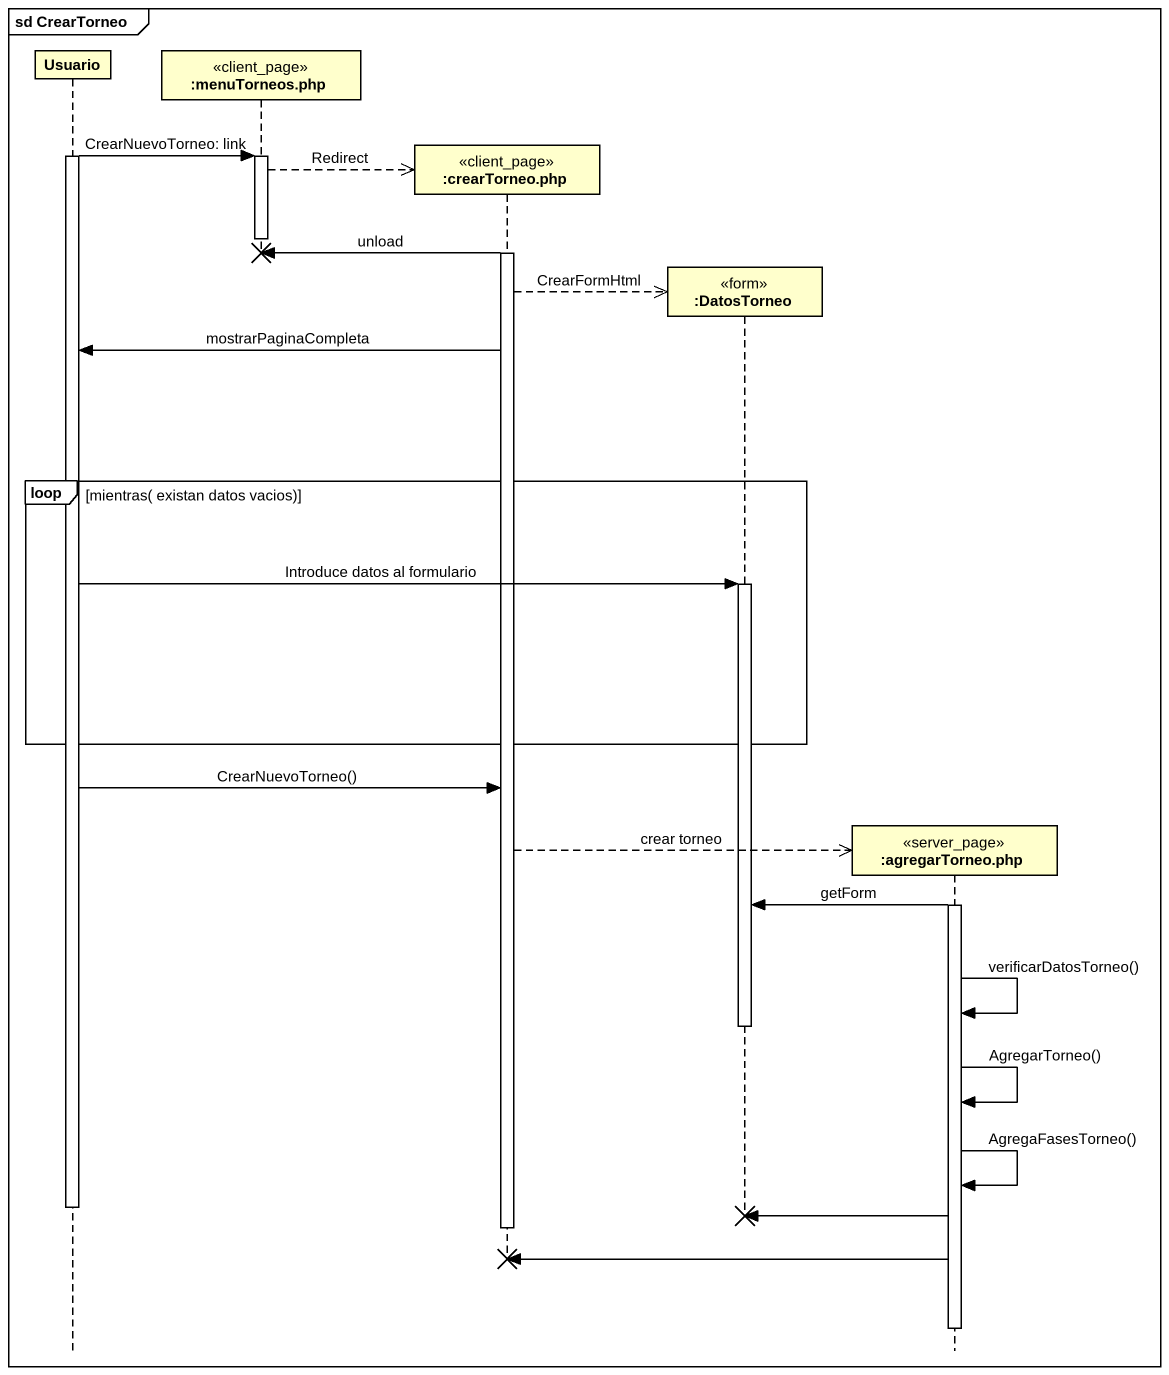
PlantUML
@startuml
mainframe sd CrearTorneo
hide footbox
participant Usuario
participant ":menuTorneos.php" as menuTorneos_php <<client_page>>
participant ":crearTorneo.php" as crearTorneo_php <<client_page>>
participant ":DatosTorneo" as DatosTorneo <<form>>
participant ":agregarTorneo.php" as agregarTorneo_php <<server_page>>

activate Usuario
Usuario -> menuTorneos_php : CrearNuevoTorneo: link
activate menuTorneos_php
menuTorneos_php -->> crearTorneo_php ** : Redirect
deactivate menuTorneos_php
activate crearTorneo_php
crearTorneo_php -> menuTorneos_php !! : unload
crearTorneo_php -->> DatosTorneo ** : CrearFormHtml
crearTorneo_php -> Usuario : mostrarPaginaCompleta
loop mientras( existan datos vacios)
  Usuario -> DatosTorneo : Introduce datos al formulario
  activate DatosTorneo
end
Usuario -> crearTorneo_php : CrearNuevoTorneo()
crearTorneo_php -->> agregarTorneo_php ** : crear torneo
activate agregarTorneo_php
agregarTorneo_php -> DatosTorneo : getForm
agregarTorneo_php -> agregarTorneo_php : verificarDatosTorneo()
deactivate DatosTorneo
agregarTorneo_php -> agregarTorneo_php : AgregarTorneo()
agregarTorneo_php -> agregarTorneo_php : AgregaFasesTorneo()
deactivate Usuario
agregarTorneo_php -> DatosTorneo !!
deactivate crearTorneo_php
agregarTorneo_php -> crearTorneo_php !!
deactivate agregarTorneo_php
@enduml
